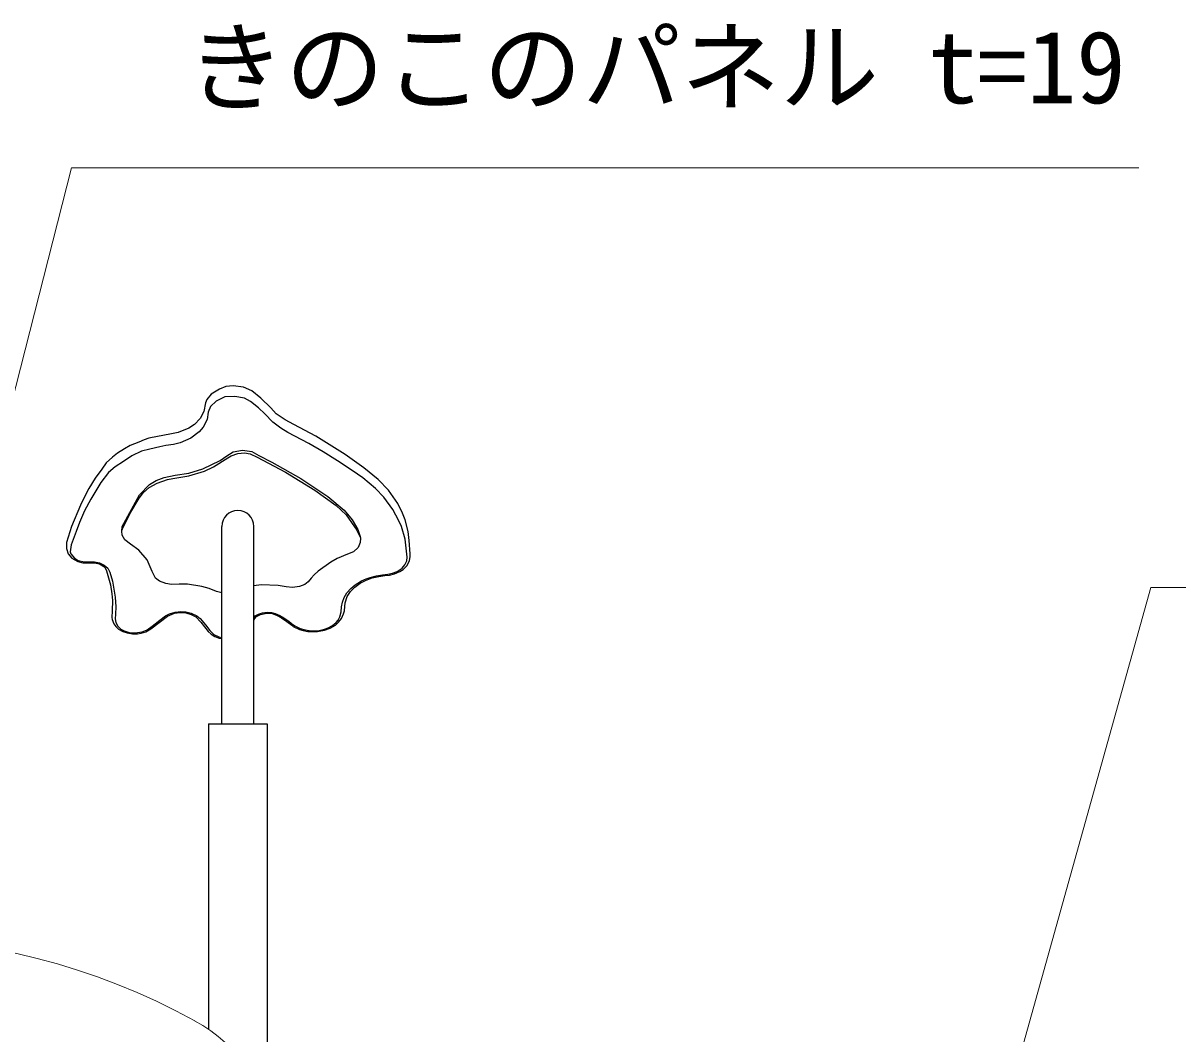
# Model space of a CAD drawing. Units: millimetres at full size, sheet at 1:60; details may follow other scales. Extents: x 900 to 24300, y 900 to 16920.
# Drawn here: x 13958 to 15709, y 5522 to 7054 of the extents above; entities that cross this region are included whole.
import ezdxf
from ezdxf.enums import TextEntityAlignment as Align

# ---------------------------------------------------------------- set-up
doc = ezdxf.new("R2010")
doc.units = ezdxf.units.MM
doc.header["$LTSCALE"] = 60
for name, color, linetype, lineweight in [('D-STR', 1, 'Continuous', 13), ('D-STR-1', 1, 'Continuous', 25), ('D-STR-HTXT', 7, 'Continuous', 13)]:
    doc.layers.add(name, color=color, linetype=linetype, lineweight=lineweight)
doc.styles.add('ＭＳ ゴシック', font='')
doc.styles.get('ＭＳ ゴシック').set_extended_font_data('MS Gothic')

msp = doc.modelspace()

# ---------------------------------------------------------------- linework, layer by layer
at = {"layer": 'D-STR'}
for centre, radius, start, end in [((13733.43, 4666.69), 1000, 61.01409, 119.59366), ((14119.65, 5352.92), 212.5, 239.58383, 62.44383)]:
    msp.add_arc(centre, radius, start, end, dxfattribs=at)
at = {"layer": 'D-STR-1'}
for p, q in [((14255.68, 6499.23), (14242.98, 6491.74)), ((14265.22, 6503.22), (14255.68, 6499.23)), ((14276.55, 6504.26), (14265.22, 6503.22)), ((14291.92, 6502.2), (14276.55, 6504.26)), ((14304.47, 6496.69), (14291.92, 6502.2)), ((14236.22, 6483.5), (14234.3, 6478.26)), ((14242.98, 6491.74), (14236.22, 6483.5)), ((14250.78, 6481.05), (14242.01, 6472.65)), ((14263.61, 6487.28), (14250.78, 6481.05)), ((14278.71, 6488), (14263.61, 6487.28)), ((14293.65, 6485.24), (14278.71, 6488)), ((14302.67, 6480.61), (14293.65, 6485.24)), ((14314.57, 6470.98), (14302.67, 6480.61)), ((14318.24, 6485.67), (14304.47, 6496.69)), ((14333.44, 6470.6), (14318.24, 6485.67)), ((14231.97, 6465.38), (14226.2, 6454.73)), ((14234.3, 6478.26), (14231.97, 6465.38)), ((14238.66, 6464.23), (14236.95, 6453.27)), ((14242.01, 6472.65), (14238.66, 6464.23)), ((14324.19, 6461.88), (14314.57, 6470.98)), ((14341.82, 6461.89), (14333.44, 6470.6)), ((14217.81, 6445.75), (14209.08, 6439.87)), ((14226.2, 6454.73), (14217.81, 6445.75)), ((14236.95, 6453.27), (14230.88, 6441.45)), ((14336.7, 6449.25), (14324.19, 6461.88)), ((14348.47, 6440.21), (14336.7, 6449.25)), ((14355.42, 6452.68), (14341.82, 6461.89)), ((14368.58, 6445.54), (14355.42, 6452.68)), ((14401.62, 6427.86), (14368.58, 6445.54)), ((14180.23, 6430.8), (14161.76, 6427.42)), ((14193.18, 6433.43), (14180.23, 6430.8)), ((14209.08, 6439.87), (14193.18, 6433.43)), ((14224.79, 6434.21), (14212.4, 6424.69)), ((14230.88, 6441.45), (14224.79, 6434.21)), ((14359.22, 6433.6), (14348.47, 6440.21)), ((14391.03, 6416.53), (14359.22, 6433.6)), ((14446.06, 6400.31), (14401.62, 6427.86)), ((14120.33, 6413.81), (14111.62, 6408.61)), ((14133.34, 6419.01), (14120.33, 6413.81)), ((14141.35, 6422.22), (14133.34, 6419.01)), ((14148.41, 6424.59), (14141.35, 6422.22)), ((14161.76, 6427.42), (14148.41, 6424.59)), ((14165.04, 6411.81), (14149.78, 6408.12)), ((14174.28, 6413.55), (14165.04, 6411.81)), ((14185.67, 6415.29), (14174.28, 6413.55)), ((14196.24, 6417.92), (14185.67, 6415.29)), ((14212.4, 6424.69), (14196.24, 6417.92)), ((14412.89, 6404.17), (14391.03, 6416.53)), ((14093.44, 6395.88), (14083.92, 6387.63)), ((14100.97, 6402.25), (14093.44, 6395.88)), ((14111.62, 6408.61), (14100.97, 6402.25)), ((14122.64, 6398.07), (14109.99, 6389.61)), ((14137.26, 6405.07), (14122.64, 6398.07)), ((14149.78, 6408.12), (14137.26, 6405.07)), ((14246.56, 6381.28), (14268.16, 6395.05)), ((14256.6, 6391.18), (14266.7, 6398.15)), ((14266.7, 6398.15), (14276.15, 6403.95)), ((14268.16, 6395.05), (14273.1, 6398.29)), ((14273.1, 6398.29), (14283.59, 6401.82)), ((14276.15, 6403.95), (14290.46, 6406.71)), ((14283.59, 6401.82), (14293.38, 6402.4)), ((14290.46, 6406.71), (14304.56, 6404.41)), ((14293.38, 6402.4), (14302.23, 6400.92)), ((14302.23, 6400.92), (14312.73, 6396.01)), ((14304.56, 6404.41), (14315.38, 6398.7)), ((14312.73, 6396.01), (14355.49, 6373.28)), ((14315.38, 6398.7), (14334.92, 6388.54)), ((14434.45, 6390.69), (14412.89, 6404.17)), ((14474.34, 6379.9), (14446.06, 6400.31)), ((14077.02, 6378.04), (14067.27, 6364.07)), ((14083.92, 6387.63), (14077.02, 6378.04)), ((14097.35, 6381.37), (14087.28, 6372.64)), ((14109.99, 6389.61), (14097.35, 6381.37)), ((14209.25, 6372.02), (14230.29, 6378.35)), ((14230.29, 6378.35), (14256.6, 6391.18)), ((14232.68, 6375.02), (14246.56, 6381.28)), ((14334.92, 6388.54), (14378.99, 6363.61)), ((14456.82, 6375.64), (14434.45, 6390.69)), ((14472.91, 6364.56), (14456.82, 6375.64)), ((14496.35, 6362.09), (14474.34, 6379.9)), ((14067.27, 6364.07), (14057.59, 6348.44)), ((14087.28, 6372.64), (14075.47, 6357.41)), ((14149.73, 6354.67), (14159.63, 6360.42)), ((14159.63, 6360.42), (14171.76, 6365.14)), ((14160.91, 6356.79), (14177.03, 6362.32)), ((14171.76, 6365.14), (14188.24, 6368.56)), ((14177.03, 6362.32), (14184.96, 6363.83)), ((14184.96, 6363.83), (14209.25, 6367.77)), ((14188.24, 6368.56), (14209.25, 6372.02)), ((14209.25, 6367.77), (14232.68, 6375.02)), ((14355.49, 6373.28), (14400.2, 6345.75)), ((14378.99, 6363.61), (14419.93, 6336.44)), ((14492.37, 6348.65), (14472.91, 6364.56)), ((14512.2, 6345.95), (14496.35, 6362.09)), ((14057.59, 6348.44), (14051.5, 6336.68)), ((14068.15, 6345.22), (14060.68, 6332.27)), ((14075.47, 6357.41), (14068.15, 6345.22)), ((14133.74, 6333.64), (14140.57, 6342.62)), ((14134.4, 6338.92), (14149.73, 6354.67)), ((14140.57, 6342.62), (14149.01, 6349.91)), ((14149.01, 6349.91), (14160.91, 6356.79)), ((14400.2, 6345.75), (14432.41, 6322.95)), ((14504.74, 6335.38), (14492.37, 6348.65)), ((14526.09, 6325.98), (14512.2, 6345.95)), ((14044.87, 6323.48), (14031.16, 6291)), ((14051.5, 6336.68), (14044.87, 6323.48)), ((14060.68, 6332.27), (14050.72, 6314.6)), ((14110.34, 6295.63), (14134.4, 6338.92)), ((14121.27, 6312.73), (14133.74, 6333.64)), ((14419.93, 6336.44), (14444.94, 6315.68)), ((14432.41, 6322.95), (14447.57, 6308.61)), ((14518.63, 6316.74), (14504.74, 6335.38)), ((14533.07, 6311.35), (14526.09, 6325.98)), ((14050.72, 6314.6), (14043.56, 6296.89)), ((14109.15, 6288.83), (14121.27, 6312.73)), ((14444.94, 6315.68), (14456.88, 6301)), ((14447.57, 6308.61), (14463.73, 6285.13)), ((14527.82, 6299.44), (14518.63, 6316.74)), ((14537.06, 6301.08), (14533.07, 6311.35)), ((14031.16, 6291), (14023.83, 6266.74)), ((14043.56, 6296.89), (14038.09, 6283.32)), ((14107.64, 6283.93), (14108.22, 6290.76)), ((14108.05, 6285.93), (14109.15, 6288.83)), ((14108.22, 6290.76), (14110.34, 6295.63)), ((14259.13, 5991.69), (14259.13, 6290.98)), ((14307.73, 5991.69), (14307.73, 6290.98)), ((14456.88, 6301), (14465.27, 6286.16)), ((14531.59, 6290.92), (14527.82, 6299.44)), ((14537.01, 6271.53), (14531.59, 6290.92)), ((14541.97, 6283.31), (14537.06, 6301.08)), ((14038.09, 6283.32), (14030.75, 6263.02)), ((14108.04, 6277.9), (14107.64, 6283.93)), ((14107.73, 6284.96), (14108.05, 6285.93)), ((14112.25, 6270.45), (14108.04, 6277.9)), ((14120.74, 6264.2), (14112.25, 6270.45)), ((14463.73, 6285.13), (14469.2, 6274.81)), ((14465.27, 6286.16), (14469.13, 6275.59)), ((14469.13, 6275.59), (14469.32, 6273.34)), ((14469.32, 6273.34), (14469.15, 6266.63)), ((14540.08, 6244.59), (14537.01, 6271.53)), ((14543.52, 6269.66), (14541.97, 6283.31)), ((14023.83, 6266.74), (14023.82, 6257.75)), ((14023.82, 6257.75), (14026.03, 6249.7)), ((14030.75, 6263.02), (14029.29, 6252.39)), ((14133.45, 6255.11), (14120.74, 6264.2)), ((14146, 6240.58), (14133.45, 6255.11)), ((14458.63, 6252.69), (14449.56, 6248.82)), ((14465.94, 6259.14), (14458.63, 6252.69)), ((14469.15, 6266.63), (14465.94, 6259.14)), ((14544.94, 6249.39), (14543.52, 6269.66)), ((14026.03, 6249.7), (14031.7, 6242.92)), ((14029.29, 6252.39), (14030.04, 6249.32)), ((14030.04, 6249.32), (14035.53, 6242.85)), ((14031.7, 6242.92), (14040.72, 6238.03)), ((14035.53, 6242.85), (14041.25, 6239.47)), ((14040.72, 6238.03), (14048.49, 6236)), ((14041.25, 6239.47), (14050.84, 6237.3)), ((14048.49, 6236), (14058.17, 6235.84)), ((14050.84, 6237.3), (14059.47, 6237.3)), ((14058.17, 6235.84), (14066.21, 6235.98)), ((14059.47, 6237.3), (14065.84, 6237.45)), ((14065.84, 6237.45), (14073.54, 6235.87)), ((14066.21, 6235.98), (14073.57, 6234.31)), ((14073.54, 6235.87), (14080.83, 6232.45)), ((14153.7, 6222.44), (14146, 6240.58)), ((14424.27, 6236.88), (14405.3, 6223.18)), ((14434.26, 6242.28), (14424.27, 6236.88)), ((14449.56, 6248.82), (14434.26, 6242.28)), ((14536.85, 6232.6), (14539.64, 6238.67)), ((14539.54, 6231.18), (14543.86, 6238.79)), ((14539.64, 6238.67), (14540.08, 6244.59)), ((14543.86, 6238.79), (14544.92, 6245.25)), ((14544.92, 6245.25), (14544.94, 6249.39)), ((14073.57, 6234.31), (14080.41, 6230.33)), ((14080.41, 6230.33), (14082.24, 6228.13)), ((14080.83, 6232.45), (14086.21, 6227.5)), ((14082.24, 6228.13), (14084.5, 6223.69)), ((14084.5, 6223.69), (14090.49, 6202.58)), ((14086.21, 6227.5), (14089.25, 6221.61)), ((14089.25, 6221.61), (14093.37, 6208.15)), ((14158.68, 6212.81), (14153.7, 6222.44)), ((14399.36, 6217.55), (14394.68, 6212.44)), ((14405.3, 6223.18), (14399.36, 6217.55)), ((14493.7, 6216.17), (14503.02, 6217.71)), ((14503.02, 6217.71), (14510.82, 6218.48)), ((14510.82, 6218.48), (14518.22, 6219.92)), ((14513.71, 6217.33), (14520.95, 6219.02)), ((14518.22, 6219.92), (14525.28, 6222.7)), ((14520.95, 6219.02), (14529.24, 6222.53)), ((14525.28, 6222.7), (14532.78, 6227.88)), ((14529.24, 6222.53), (14533.97, 6225.91)), ((14532.78, 6227.88), (14536.85, 6232.6)), ((14533.97, 6225.91), (14539.54, 6231.18)), ((14090.49, 6202.58), (14092.37, 6188.93)), ((14093.37, 6208.15), (14097.61, 6183.77)), ((14164.55, 6208.12), (14158.68, 6212.81)), ((14174.02, 6204.33), (14164.55, 6208.12)), ((14183.07, 6203.17), (14174.02, 6204.33)), ((14194.44, 6203.6), (14183.07, 6203.17)), ((14207.13, 6203.25), (14194.44, 6203.6)), ((14228.93, 6199.9), (14207.13, 6203.25)), ((14318.66, 6202.23), (14307.73, 6200.96)), ((14344.46, 6201.47), (14318.66, 6202.23)), ((14356.72, 6199.25), (14344.46, 6201.47)), ((14384.81, 6203.07), (14377.03, 6199.81)), ((14390.12, 6207.07), (14384.81, 6203.07)), ((14394.68, 6212.44), (14390.12, 6207.07)), ((14454.8, 6196.87), (14461.24, 6202.35)), ((14460.65, 6198.98), (14468.74, 6204.76)), ((14461.24, 6202.35), (14471.2, 6208.43)), ((14468.74, 6204.76), (14476.86, 6209.06)), ((14471.2, 6208.43), (14477.85, 6211.43)), ((14476.86, 6209.06), (14487.28, 6212.89)), ((14477.85, 6211.43), (14484.12, 6213.58)), ((14484.12, 6213.58), (14493.7, 6216.17)), ((14487.28, 6212.89), (14497.06, 6215.26)), ((14497.06, 6215.26), (14506.17, 6216.61)), ((14506.17, 6216.61), (14513.71, 6217.33)), ((14092.37, 6188.93), (14093.25, 6178.96)), ((14097.61, 6183.77), (14098.42, 6169.13)), ((14239.76, 6196.8), (14228.93, 6199.9)), ((14250.93, 6192.5), (14239.76, 6196.8)), ((14259.13, 6190.5), (14250.93, 6192.5)), ((14366.3, 6198.26), (14356.72, 6199.25)), ((14377.03, 6199.81), (14366.3, 6198.26)), ((14442, 6176.02), (14444.74, 6183.43)), ((14444.74, 6183.43), (14448.99, 6190.17)), ((14446.02, 6175.42), (14449.21, 6184.76)), ((14448.99, 6190.17), (14454.8, 6196.87)), ((14449.21, 6184.76), (14454.37, 6192.59)), ((14454.37, 6192.59), (14460.65, 6198.98)), ((14093.25, 6178.96), (14092.66, 6163.01)), ((14098.42, 6169.13), (14098, 6157.74)), ((14440.41, 6161.58), (14440.6, 6169.02)), ((14440.6, 6169.02), (14442, 6176.02)), ((14445.17, 6163.17), (14445.51, 6169.42)), ((14445.51, 6169.42), (14446.02, 6175.42)), ((14092.66, 6163.01), (14092.5, 6152.72)), ((14092.5, 6152.72), (14092.85, 6149.67)), ((14092.85, 6149.67), (14095.14, 6143.42)), ((14098, 6157.74), (14097.38, 6151.02)), ((14097.38, 6151.02), (14098.34, 6145.54)), ((14153.64, 6139.98), (14165.05, 6148.86)), ((14163.9, 6145.17), (14176.8, 6154.9)), ((14165.05, 6148.86), (14173.66, 6155.3)), ((14173.66, 6155.3), (14179.69, 6158.55)), ((14176.8, 6154.9), (14187.37, 6159.42)), ((14179.69, 6158.55), (14188.22, 6161.17)), ((14187.37, 6159.42), (14195.54, 6160.48)), ((14188.22, 6161.17), (14197.22, 6162)), ((14195.54, 6160.48), (14204.82, 6159.9)), ((14197.22, 6162), (14204.37, 6161.44)), ((14204.37, 6161.44), (14212.88, 6159.61)), ((14204.82, 6159.9), (14212.79, 6157.72)), ((14212.79, 6157.72), (14219.63, 6154.2)), ((14212.88, 6159.61), (14221.33, 6155.51)), ((14219.63, 6154.2), (14227.41, 6145.95)), ((14221.33, 6155.51), (14226.34, 6151.24)), ((14226.34, 6151.24), (14234.26, 6141.7)), ((14307.73, 6152.68), (14309.84, 6155.35)), ((14307.73, 6149.03), (14309.08, 6151.64)), ((14309.08, 6151.64), (14311.98, 6154.26)), ((14309.84, 6155.35), (14314.91, 6158.16)), ((14311.98, 6154.26), (14317.86, 6157.53)), ((14314.91, 6158.16), (14320.64, 6160.17)), ((14317.86, 6157.53), (14324.94, 6159.25)), ((14320.64, 6160.17), (14327.95, 6161.01)), ((14324.94, 6159.25), (14329.38, 6159.6)), ((14327.95, 6161.01), (14334.32, 6160.39)), ((14329.38, 6159.6), (14335.51, 6158.82)), ((14334.32, 6160.39), (14340.13, 6158.95)), ((14335.51, 6158.82), (14342.95, 6156)), ((14340.13, 6158.95), (14347.39, 6155.85)), ((14342.95, 6156), (14349.66, 6152.23)), ((14347.39, 6155.85), (14353.19, 6152.36)), ((14349.66, 6152.23), (14357.67, 6146.97)), ((14353.19, 6152.36), (14360.79, 6147.33)), ((14432.39, 6145.4), (14435.6, 6148.74)), ((14435.6, 6148.74), (14438.26, 6153.72)), ((14436.21, 6145.78), (14440.88, 6151.28)), ((14438.26, 6153.72), (14440.41, 6161.58)), ((14440.88, 6151.28), (14443.94, 6158.26)), ((14443.94, 6158.26), (14445.17, 6163.17)), ((14095.14, 6143.42), (14098.6, 6139.17)), ((14098.34, 6145.54), (14101.53, 6139.72)), ((14098.6, 6139.17), (14102.55, 6135.26)), ((14101.53, 6139.72), (14106.19, 6135.25)), ((14102.55, 6135.26), (14108.82, 6131.77)), ((14106.19, 6135.25), (14110.81, 6132.8)), ((14108.82, 6131.77), (14115.56, 6129.46)), ((14110.81, 6132.8), (14118.78, 6130.26)), ((14118.78, 6130.26), (14127.79, 6129.48)), ((14127.79, 6129.48), (14138.39, 6131.14)), ((14136.95, 6129.16), (14144.03, 6131.25)), ((14138.39, 6131.14), (14145.71, 6134.33)), ((14144.03, 6131.25), (14151.57, 6135.58)), ((14145.71, 6134.33), (14153.64, 6139.98)), ((14151.57, 6135.58), (14163.9, 6145.17)), ((14227.41, 6145.95), (14238.41, 6131.93)), ((14234.26, 6141.7), (14241.03, 6133.09)), ((14238.41, 6131.93), (14243.01, 6127.48)), ((14241.03, 6133.09), (14246.91, 6127.08)), ((14357.67, 6146.97), (14365.11, 6141.17)), ((14360.79, 6147.33), (14364.94, 6144.06)), ((14364.94, 6144.06), (14370.04, 6140.11)), ((14365.11, 6141.17), (14367.37, 6139.42)), ((14367.37, 6139.42), (14376.96, 6134.9)), ((14370.04, 6140.11), (14378.09, 6136.18)), ((14376.96, 6134.9), (14382.72, 6133.29)), ((14378.09, 6136.18), (14385.42, 6134.14)), ((14382.72, 6133.29), (14389.64, 6131.84)), ((14385.42, 6134.14), (14391.61, 6133.01)), ((14389.64, 6131.84), (14394.74, 6131.53)), ((14391.61, 6133.01), (14398.79, 6132.82)), ((14394.74, 6131.53), (14404.08, 6131.59)), ((14398.79, 6132.82), (14406.72, 6133.37)), ((14404.08, 6131.59), (14414.88, 6133.63)), ((14406.72, 6133.37), (14415.07, 6135.19)), ((14414.88, 6133.63), (14423.52, 6136.85)), ((14415.07, 6135.19), (14420.63, 6137.42)), ((14420.63, 6137.42), (14426.97, 6140.73)), ((14423.52, 6136.85), (14431.48, 6141.39)), ((14426.97, 6140.73), (14432.39, 6145.4)), ((14431.48, 6141.39), (14436.21, 6145.78)), ((14115.56, 6129.46), (14123.57, 6128)), ((14123.57, 6128), (14131.45, 6128.18)), ((14131.45, 6128.18), (14136.95, 6129.16)), ((14243.01, 6127.48), (14248.58, 6124.18)), ((14246.91, 6127.08), (14254.38, 6123.49)), ((14248.58, 6124.18), (14255.35, 6121.77)), ((14254.38, 6123.49), (14259.13, 6122.64)), ((14255.35, 6121.77), (14259.13, 6121.09)), ((14238.88, 5991.69), (14327.98, 5991.69)), ((14238.88, 5991.69), (14238.88, 5528.82)), ((14327.98, 5991.69), (14327.98, 5336.16))]:
    msp.add_line(p, q, dxfattribs=at)
msp.add_arc((14283.43, 6290.98), 24.3, 0, 180, dxfattribs=at)
at = {"layer": 'D-STR-HTXT'}
for points in [[(13770.47, 5812.05), (14031.12, 6834.94), (15649.81, 6834.94)], [(15443.47, 5395.08), (15668.31, 6198.28), (17170.94, 6198.28)]]:
    msp.add_lwpolyline(points, dxfattribs=at)

# ---------------------------------------------------------------- texts
at = {"layer": 'D-STR-HTXT', "style": 'ＭＳ ゴシック'}
msp.add_text('きのこのパネル t=19', height=110, dxfattribs=at).set_placement((14205.45, 6899.63), align=Align.BOTTOM_LEFT)

doc.saveas('drawing.dxf')
